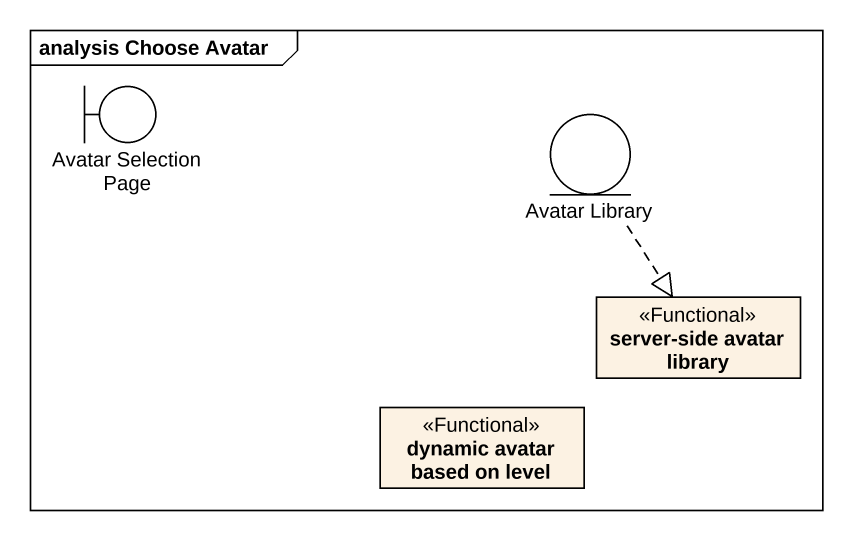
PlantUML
@startuml
mainframe analysis Choose Avatar
allowmixing
hide circle
hide empty members
boundary "Avatar Selection Page" as Avatar_Selection_Page
entity "Avatar Library" as Avatar_Library
class "server-side avatar library" as server_side_avatar_library <<Functional>>
class "dynamic avatar based on level" as dynamic_avatar_based_on <<Functional>>
Avatar_Library ..|> server_side_avatar_library
@enduml
